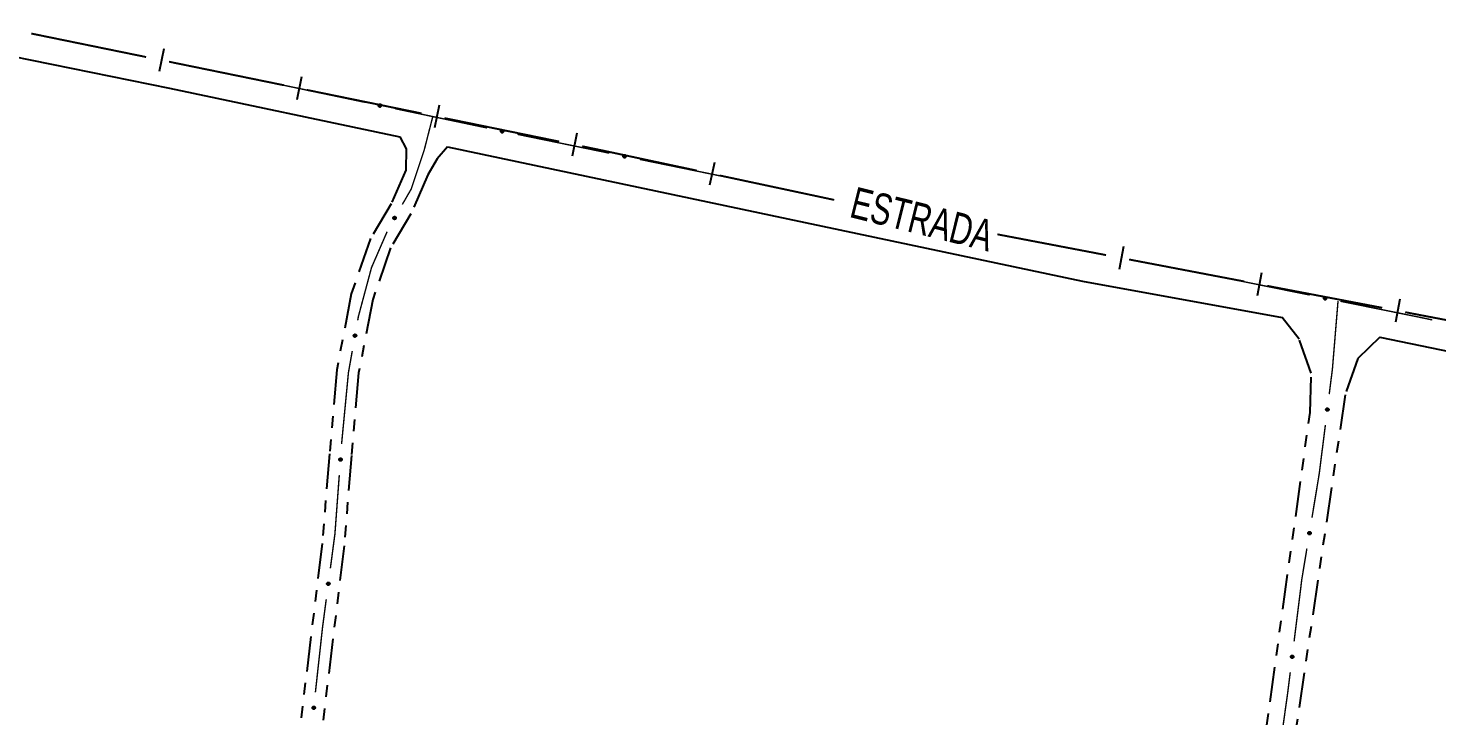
# Model space of a CAD drawing. Extents: x 209193 to 212081, y 4877574 to 4880493.
# Drawn here: x 211613.4 to 211793.8, y 4878863 to 4878951.1 of the extents above; entities that cross this region are included whole.
import ezdxf

# ---------------------------------------------------------------- set-up
doc = ezdxf.new("R2010")
doc.units = 0
doc.header["$LTSCALE"] = 1.5
doc.header["$MEASUREMENT"] = 0
doc.linetypes.add('TRACO_25', pattern=[8, 3, -1, 1, -1, 1, -1])
for name, color, linetype in [('LM-LIM-SETORES-BAIRROS', 250, 'CONTINUOUS'), ('SV-EIXO-ROD-ESTR', 7, 'CONTINUOUS'), ('SV-EIXO-RUA-N-PAV', 6, 'CONTINUOUS'), ('SV-EST-MUNIC-PAV', 20, 'CONTINUOUS'), ('SV-RUA-NAO-PAV', 7, 'CONTINUOUS'), ('SV-TXT-RUA-PAV', 7, 'CONTINUOUS')]:
    doc.layers.add(name, color=color, linetype=linetype)
doc.styles.add('ARIAL', font='ARIAL.SHX')

msp = doc.modelspace()

# ---------------------------------------------------------------- linework, layer by layer
at = {"layer": 'LM-LIM-SETORES-BAIRROS', "const_width": 0.25}
for points in [[(211628.496067, 4878947.397318), (211613.801064, 4878950.406785)], [(211646.13007, 4878943.785958), (211631.435067, 4878946.795425)], [(211663.764074, 4878940.174598), (211649.069071, 4878943.184065)], [(211681.398077, 4878936.563239), (211666.703074, 4878939.572705)], [(211686.16706, 4878935.586574), (211684.337078, 4878935.961345)], [(211686.296185, 4878935.559001), (211686.16706, 4878935.586574)], [(211699.009554, 4878932.84418), (211686.296185, 4878935.559001)], [(211716.61268, 4878929.085196), (211701.943408, 4878932.217682)], [(211737.667467, 4878924.643585), (211737.503317, 4878924.674951)], [(211751.418666, 4878922.015939), (211737.667467, 4878924.643585)], [(211769.098779, 4878918.637538), (211754.365352, 4878921.452872)], [(211786.778893, 4878915.259136), (211772.045465, 4878918.074471)], [(211804.459006, 4878911.880735), (211789.725578, 4878914.696069)]]:
    msp.add_lwpolyline(points, dxfattribs=at)
at = {"layer": 'LM-LIM-SETORES-BAIRROS'}
for points in [[(211630.756347, 4878948.465556), (211630.154454, 4878945.526556)], [(211648.39035, 4878944.854196), (211647.788457, 4878941.915196)], [(211666.024354, 4878941.242836), (211665.422461, 4878938.303836)], [(211683.658358, 4878937.631477), (211683.056464, 4878934.692476)], [(211701.278705, 4878933.893442), (211700.652208, 4878930.959588)], [(211753.664657, 4878923.113904), (211753.10159, 4878920.167218)], [(211771.34477, 4878919.735503), (211770.781703, 4878916.788817)], [(211789.024883, 4878916.357101), (211788.461816, 4878913.410416)]]:
    msp.add_lwpolyline(points, dxfattribs=at)
at = {"layer": 'SV-EIXO-ROD-ESTR', "const_width": 0.18}
for points in [[(211644.737881, 4878944.071079), (211656.481061, 4878941.601719)], [(211660.395454, 4878940.778599), (211672.138633, 4878938.309238)], [(211676.053369, 4878937.487771), (211687.808872, 4878935.077759)], [(211691.727373, 4878934.274422), (211703.482875, 4878931.864409)], [(211765.751922, 4878919.277071), (211777.512874, 4878916.893794)], [(211781.433191, 4878916.099369), (211791.233984, 4878914.113305)], [(211791.233984, 4878914.113305), (211792.086398, 4878913.940569)], [(211792.086398, 4878913.940569), (211793.192047, 4878913.705985)]]:
    msp.add_lwpolyline(points, dxfattribs=at)
at = {"layer": 'SV-EIXO-ROD-ESTR'}
for points in [[(211658.320304, 4878941.32745), (211658.360881, 4878941.354754), (211658.401338, 4878941.369923), (211658.438724, 4878941.372863), (211658.472437, 4878941.366847), (211658.506234, 4878941.356807), (211658.538076, 4878941.339167), (211658.56908, 4878941.311761), (211658.596755, 4878941.271249), (211658.609571, 4878941.228783), (211658.614414, 4878941.192285), (211658.610165, 4878941.156769), (211658.599862, 4878941.1241), (211658.580445, 4878941.091631), (211658.552364, 4878941.060483), (211658.510954, 4878941.03364), (211658.471189, 4878941.01904), (211658.434953, 4878941.017146), (211658.399275, 4878941.021644), (211658.364894, 4878941.032308), (211658.333737, 4878941.049803), (211658.302427, 4878941.078133), (211658.276474, 4878941.119355), (211658.26146, 4878941.15885), (211658.259058, 4878941.195049), (211658.264277, 4878941.230075), (211658.273935, 4878941.264096), (211658.290334, 4878941.296842), (211658.320304, 4878941.32745)], [(211673.977876, 4878938.034969), (211674.018453, 4878938.062274), (211674.058911, 4878938.077443), (211674.096296, 4878938.080383), (211674.130009, 4878938.074367), (211674.163807, 4878938.064327), (211674.195648, 4878938.046687), (211674.226652, 4878938.01928), (211674.254328, 4878937.978768), (211674.267143, 4878937.936302), (211674.271987, 4878937.899805), (211674.267737, 4878937.864289), (211674.257434, 4878937.83162), (211674.238017, 4878937.799151), (211674.209936, 4878937.768002), (211674.168526, 4878937.741159), (211674.128761, 4878937.72656), (211674.092526, 4878937.724666), (211674.056848, 4878937.729164), (211674.022466, 4878937.739827), (211673.99131, 4878937.757323), (211673.959999, 4878937.785652), (211673.934047, 4878937.826875), (211673.919033, 4878937.86637), (211673.91663, 4878937.902569), (211673.921849, 4878937.937595), (211673.931507, 4878937.971615), (211673.947906, 4878938.004361), (211673.977876, 4878938.034969)], [(211689.649477, 4878934.812784), (211689.689916, 4878934.840293), (211689.730296, 4878934.855666), (211689.767666, 4878934.858795), (211689.801409, 4878934.852949), (211689.835257, 4878934.84308), (211689.867187, 4878934.825601), (211689.898329, 4878934.798352), (211689.926209, 4878934.75798), (211689.939239, 4878934.715579), (211689.944266, 4878934.679106), (211689.940196, 4878934.64357), (211689.930058, 4878934.610849), (211689.910806, 4878934.578282), (211689.882883, 4878934.546993), (211689.841609, 4878934.519941), (211689.801918, 4878934.50514), (211689.765692, 4878934.503063), (211689.729992, 4878934.507381), (211689.695557, 4878934.517871), (211689.664313, 4878934.535209), (211689.63286, 4878934.56338), (211689.606699, 4878934.604471), (211689.591486, 4878934.643889), (211689.588901, 4878934.680076), (211689.593943, 4878934.715127), (211689.603428, 4878934.749196), (211689.619662, 4878934.782025), (211689.649477, 4878934.812784)], [(211779.354077, 4878916.633005), (211779.394453, 4878916.660606), (211779.434798, 4878916.676071), (211779.47216, 4878916.679285), (211779.505917, 4878916.673515), (211779.539787, 4878916.663724), (211779.571757, 4878916.646317), (211779.602961, 4878916.619139), (211779.630932, 4878916.57883), (211779.644059, 4878916.536459), (211779.649169, 4878916.499998), (211779.64518, 4878916.464452), (211779.635117, 4878916.431709), (211779.615938, 4878916.399098), (211779.588086, 4878916.367745), (211779.546874, 4878916.340599), (211779.507216, 4878916.325709), (211779.470996, 4878916.323549), (211779.435286, 4878916.327786), (211779.400827, 4878916.338197), (211779.369544, 4878916.355464), (211779.338026, 4878916.383564), (211779.311772, 4878916.424595), (211779.29647, 4878916.463979), (211779.293802, 4878916.50016), (211779.298765, 4878916.535222), (211779.308173, 4878916.569313), (211779.324332, 4878916.602178), (211779.354077, 4878916.633005)]]:
    msp.add_lwpolyline(points, close=True, dxfattribs=at)
for points in [[(211658.259058, 4878941.195049), (211658.610165, 4878941.156769)], [(211658.26146, 4878941.15885), (211658.599862, 4878941.1241)], [(211658.263497, 4878941.175483), (211658.601957, 4878941.140565)], [(211658.264121, 4878941.211605), (211658.610031, 4878941.172332)], [(211658.264277, 4878941.230075), (211658.614414, 4878941.192285)], [(211658.270885, 4878941.137676), (211658.585309, 4878941.107812)], [(211658.273038, 4878941.247378), (211658.607491, 4878941.213303)], [(211658.273935, 4878941.264096), (211658.609571, 4878941.228783)], [(211658.276474, 4878941.119355), (211658.580445, 4878941.091631)], [(211658.286734, 4878941.279357), (211658.598768, 4878941.25139)], [(211658.290334, 4878941.296842), (211658.596755, 4878941.271249)], [(211658.293523, 4878941.099451), (211658.56332, 4878941.076183)], [(211658.302427, 4878941.078133), (211658.552364, 4878941.060483)], [(211658.305772, 4878941.310213), (211658.579082, 4878941.290389)], [(211658.320304, 4878941.32745), (211658.56908, 4878941.311761)], [(211658.323961, 4878941.065163), (211658.523972, 4878941.048203)], [(211658.333737, 4878941.049803), (211658.510954, 4878941.03364)], [(211658.343011, 4878941.341425), (211658.546254, 4878941.326574)], [(211658.353693, 4878941.040784), (211658.484692, 4878941.027181)], [(211658.360881, 4878941.354754), (211658.538076, 4878941.339167)], [(211658.364894, 4878941.032308), (211658.471189, 4878941.01904)], [(211658.383907, 4878941.363501), (211658.513289, 4878941.348844)], [(211658.401338, 4878941.369923), (211658.506234, 4878941.356807)], [(211673.91663, 4878937.902569), (211674.267737, 4878937.864289)], [(211673.919033, 4878937.86637), (211674.257434, 4878937.83162)], [(211673.921069, 4878937.883003), (211674.259529, 4878937.848085)], [(211673.921693, 4878937.919125), (211674.267603, 4878937.879852)], [(211673.921849, 4878937.937595), (211674.271987, 4878937.899805)], [(211673.928457, 4878937.845196), (211674.242881, 4878937.815332)], [(211673.93061, 4878937.954898), (211674.265064, 4878937.920822)], [(211673.931507, 4878937.971615), (211674.267143, 4878937.936302)], [(211673.934047, 4878937.826875), (211674.238017, 4878937.799151)], [(211673.944306, 4878937.986877), (211674.256341, 4878937.95891)], [(211673.947906, 4878938.004361), (211674.254328, 4878937.978768)], [(211673.951095, 4878937.806971), (211674.220892, 4878937.783702)], [(211673.959999, 4878937.785652), (211674.209936, 4878937.768002)], [(211673.963344, 4878938.017733), (211674.236654, 4878937.997909)], [(211673.977876, 4878938.034969), (211674.226652, 4878938.01928)], [(211673.981533, 4878937.772683), (211674.181544, 4878937.755723)], [(211674.000583, 4878938.048944), (211674.203826, 4878938.034093)], [(211674.018453, 4878938.062274), (211674.195648, 4878938.046687)], [(211674.041479, 4878938.071021), (211674.170861, 4878938.056363)], [(211674.058911, 4878938.077443), (211674.163807, 4878938.064327)], [(211673.99131, 4878937.757323), (211674.168526, 4878937.741159)], [(211674.011266, 4878937.748304), (211674.142264, 4878937.734701)], [(211674.022466, 4878937.739827), (211674.128761, 4878937.72656)], [(211689.588901, 4878934.680076), (211689.940196, 4878934.64357)], [(211689.591486, 4878934.643889), (211689.930058, 4878934.610849)], [(211689.593439, 4878934.660532), (211689.93207, 4878934.627324)], [(211689.59388, 4878934.696657), (211689.939984, 4878934.659131)], [(211689.593943, 4878934.715127), (211689.944266, 4878934.679106)], [(211689.601017, 4878934.622763), (211689.915588, 4878934.594488)], [(211689.602616, 4878934.732475), (211689.937238, 4878934.700089)], [(211689.603428, 4878934.749196), (211689.939239, 4878934.715579)], [(211689.606699, 4878934.604471), (211689.910806, 4878934.578282)], [(211689.616151, 4878934.764522), (211689.928322, 4878934.738132)], [(211689.619662, 4878934.782025), (211689.926209, 4878934.75798)], [(211689.623848, 4878934.584653), (211689.893759, 4878934.562748)], [(211689.63286, 4878934.56338), (211689.882883, 4878934.546993)], [(211689.635032, 4878934.795474), (211689.908439, 4878934.777031)], [(211689.649477, 4878934.812784), (211689.898329, 4878934.798352)], [(211689.654459, 4878934.550519), (211689.854553, 4878934.53457)], [(211689.664313, 4878934.535209), (211689.841609, 4878934.519941)], [(211689.672113, 4878934.826873), (211689.875429, 4878934.813049)], [(211689.684314, 4878934.526291), (211689.81538, 4878934.51335)], [(211689.689916, 4878934.840293), (211689.867187, 4878934.825601)], [(211689.695557, 4878934.517871), (211689.801918, 4878934.50514)], [(211689.712897, 4878934.849156), (211689.842352, 4878934.835152)], [(211689.730296, 4878934.855666), (211689.835257, 4878934.84308)], [(211779.293802, 4878916.50016), (211779.64518, 4878916.464452)], [(211779.29647, 4878916.463979), (211779.635117, 4878916.431709)], [(211779.298384, 4878916.480626), (211779.637091, 4878916.448188)], [(211779.298744, 4878916.516752), (211779.644932, 4878916.480013)], [(211779.298765, 4878916.535222), (211779.649169, 4878916.499998)], [(211779.306049, 4878916.442874), (211779.620683, 4878916.415315)], [(211779.307398, 4878916.552589), (211779.642093, 4878916.520964)], [(211779.308173, 4878916.569313), (211779.644059, 4878916.536459)], [(211779.311772, 4878916.424595), (211779.615938, 4878916.399098)], [(211779.32086, 4878916.584668), (211779.633091, 4878916.558987)], [(211779.324332, 4878916.602178), (211779.630932, 4878916.57883)], [(211779.328967, 4878916.404816), (211779.598927, 4878916.383525)], [(211779.338026, 4878916.383564), (211779.588086, 4878916.367745)], [(211779.339671, 4878916.615662), (211779.613119, 4878916.597841)], [(211779.354077, 4878916.633005), (211779.602961, 4878916.619139)], [(211779.359655, 4878916.370752), (211779.559784, 4878916.355258)], [(211779.369544, 4878916.355464), (211779.546874, 4878916.340599)], [(211779.376681, 4878916.647146), (211779.580027, 4878916.633784)], [(211779.389565, 4878916.346592), (211779.52066, 4878916.333949)], [(211779.394453, 4878916.660606), (211779.571757, 4878916.646317)], [(211779.400827, 4878916.338197), (211779.507216, 4878916.325709)], [(211779.417414, 4878916.669521), (211779.5469, 4878916.655812)], [(211779.434798, 4878916.676071), (211779.539787, 4878916.663724)]]:
    msp.add_lwpolyline(points, dxfattribs=at)
at = {"layer": 'SV-EIXO-RUA-N-PAV', "const_width": 0.18}
for points in [[(211665.21503, 4878939.790333), (211664.223194, 4878935.915251)], [(211664.223194, 4878935.915251), (211664.119146, 4878935.508738)], [(211664.119146, 4878935.508738), (211662.670702, 4878931.163405)], [(211662.670702, 4878931.163405), (211662.437091, 4878930.462573)], [(211662.437091, 4878930.462573), (211661.307667, 4878928.503571)], [(211659.359867, 4878925.013035), (211657.367931, 4878920.426948)], [(211657.36544, 4878920.421214), (211655.812289, 4878914.632195)], [(211657.367931, 4878920.426948), (211657.36544, 4878920.421214)], [(211781.123914, 4878916.13962), (211780.467313, 4878908.16661)], [(211655.812289, 4878914.632195), (211655.683385, 4878914.151736)], [(211655.683385, 4878914.151736), (211655.595649, 4878913.656905)], [(211654.897321, 4878909.718334), (211654.548157, 4878907.749049)], [(211654.548157, 4878907.749049), (211654.409101, 4878906.964774)], [(211780.410315, 4878907.474488), (211779.998779, 4878904.194671)], [(211780.467313, 4878908.16661), (211780.410315, 4878907.474488)], [(211654.409101, 4878906.964774), (211653.624804, 4878898.798859)], [(211779.500783, 4878900.225792), (211778.753788, 4878894.272474)], [(211653.624804, 4878898.798859), (211653.542588, 4878897.942842)], [(211653.542588, 4878897.942842), (211653.53222, 4878897.803182)], [(211653.236092, 4878893.814159), (211652.717867, 4878886.833368)], [(211778.72826, 4878894.069019), (211777.785996, 4878888.351189)], [(211778.753788, 4878894.272474), (211778.72826, 4878894.069019)], [(211652.676075, 4878886.2704), (211652.093557, 4878881.873334)], [(211652.717867, 4878886.833368), (211652.676075, 4878886.2704)], [(211777.135592, 4878884.404421), (211776.647789, 4878881.444346)], [(211776.48552, 4878880.459664), (211775.499921, 4878872.518556)], [(211776.647789, 4878881.444346), (211776.48552, 4878880.459664)], [(211651.568233, 4878877.90798), (211651.174239, 4878874.933965)], [(211651.174239, 4878874.933965), (211651.095962, 4878874.343101)], [(211651.095962, 4878874.343101), (211650.177975, 4878865.989415)], [(211775.007247, 4878868.549013), (211774.76091, 4878866.564241)], [(211774.701522, 4878866.085739), (211773.380495, 4878856.660034)], [(211774.76091, 4878866.564241), (211774.701522, 4878866.085739)]]:
    msp.add_lwpolyline(points, dxfattribs=at)
at = {"layer": 'SV-EIXO-RUA-N-PAV'}
for points in [[(211660.475862, 4878926.840399), (211660.489217, 4878926.79335), (211660.491075, 4878926.750182), (211660.482261, 4878926.713732), (211660.466074, 4878926.683553), (211660.446036, 4878926.654544), (211660.419381, 4878926.629753), (211660.383703, 4878926.608792), (211660.3366, 4878926.595063), (211660.292253, 4878926.596067), (211660.256056, 4878926.602796), (211660.223615, 4878926.617863), (211660.19576, 4878926.6378), (211660.170925, 4878926.66634), (211660.150035, 4878926.702704), (211660.137377, 4878926.750402), (211660.135846, 4878926.792735), (211660.145297, 4878926.827767), (211660.160651, 4878926.860285), (211660.181463, 4878926.889656), (211660.207768, 4878926.91384), (211660.244419, 4878926.934807), (211660.291663, 4878926.946677), (211660.333867, 4878926.948685), (211660.369023, 4878926.939729), (211660.400697, 4878926.923892), (211660.430037, 4878926.904149), (211660.456073, 4878926.878392), (211660.475862, 4878926.840399)], [(211655.379959, 4878911.809875), (211655.408539, 4878911.770186), (211655.424986, 4878911.730231), (211655.429112, 4878911.692958), (211655.42417, 4878911.659071), (211655.415209, 4878911.624972), (211655.39859, 4878911.592586), (211655.372183, 4878911.560727), (211655.33257, 4878911.531778), (211655.290533, 4878911.517619), (211655.254208, 4878911.511619), (211655.218575, 4878911.514738), (211655.185595, 4878911.523997), (211655.152525, 4878911.542373), (211655.1205, 4878911.56945), (211655.092355, 4878911.609986), (211655.076499, 4878911.649267), (211655.073455, 4878911.685424), (211655.076817, 4878911.721227), (211655.086383, 4878911.75593), (211655.10288, 4878911.787627), (211655.1302, 4878911.819822), (211655.170577, 4878911.847071), (211655.209575, 4878911.863332), (211655.245679, 4878911.866884), (211655.280853, 4878911.86278), (211655.315164, 4878911.854208), (211655.348414, 4878911.838858), (211655.379959, 4878911.809875)], [(211779.876893, 4878902.33909), (211779.907446, 4878902.300899), (211779.925895, 4878902.261828), (211779.931903, 4878902.224812), (211779.928684, 4878902.190717), (211779.921461, 4878902.156208), (211779.906503, 4878902.123022), (211779.881743, 4878902.089867), (211779.843647, 4878902.058949), (211779.80238, 4878902.04268), (211779.766405, 4878902.034848), (211779.73066, 4878902.036159), (211779.697254, 4878902.043737), (211779.663296, 4878902.060414), (211779.629941, 4878902.085834), (211779.59978, 4878902.124894), (211779.581955, 4878902.163322), (211779.577084, 4878902.199278), (211779.578629, 4878902.235205), (211779.586425, 4878902.270348), (211779.601295, 4878902.302839), (211779.62695, 4878902.336376), (211779.665896, 4878902.365635), (211779.70402, 4878902.38385), (211779.739899, 4878902.389225), (211779.775235, 4878902.386908), (211779.809936, 4878902.380085), (211779.843921, 4878902.366437), (211779.876893, 4878902.33909)], [(211653.504571, 4878895.943807), (211653.537021, 4878895.907214), (211653.557428, 4878895.869129), (211653.565305, 4878895.832465), (211653.563818, 4878895.798252), (211653.558354, 4878895.76342), (211653.545098, 4878895.729519), (211653.522051, 4878895.695151), (211653.485572, 4878895.662341), (211653.445183, 4878895.644001), (211653.409651, 4878895.634355), (211653.373886, 4878895.633851), (211653.340138, 4878895.639726), (211653.305378, 4878895.65466), (211653.270778, 4878895.678357), (211653.238674, 4878895.715836), (211653.218925, 4878895.753311), (211653.212236, 4878895.788974), (211653.211958, 4878895.824934), (211653.217962, 4878895.860427), (211653.231166, 4878895.89363), (211653.255088, 4878895.928425), (211653.2925, 4878895.959621), (211653.329652, 4878895.979745), (211653.365211, 4878895.986933), (211653.40062, 4878895.98641), (211653.435622, 4878895.981355), (211653.470255, 4878895.969448), (211653.504571, 4878895.943807)], [(211777.592772, 4878886.501675), (211777.621832, 4878886.462336), (211777.638764, 4878886.422584), (211777.643343, 4878886.385364), (211777.638813, 4878886.351419), (211777.630267, 4878886.317213), (211777.614043, 4878886.284627), (211777.588025, 4878886.25245), (211777.548767, 4878886.223021), (211777.506905, 4878886.208353), (211777.470655, 4878886.201912), (211777.434987, 4878886.204597), (211777.401897, 4878886.213455), (211777.368606, 4878886.231428), (211777.336255, 4878886.258113), (211777.307619, 4878886.298304), (211777.291287, 4878886.33739), (211777.287803, 4878886.373507), (211777.29073, 4878886.409348), (211777.299873, 4878886.444165), (211777.315983, 4878886.47606), (211777.34291, 4878886.508584), (211777.382953, 4878886.536322), (211777.421751, 4878886.553057), (211777.457809, 4878886.557046), (211777.49303, 4878886.553371), (211777.527442, 4878886.545217), (211777.560877, 4878886.530271), (211777.592772, 4878886.501675)], [(211651.958892, 4878880.018636), (211651.989181, 4878879.980236), (211652.007361, 4878879.941039), (211652.013114, 4878879.903982), (211652.009659, 4878879.869911), (211652.002199, 4878879.835452), (211651.987013, 4878879.80237), (211651.962025, 4878879.769386), (211651.923717, 4878879.738732), (211651.882339, 4878879.722747), (211651.846311, 4878879.715163), (211651.810576, 4878879.71672), (211651.777223, 4878879.724528), (211651.743381, 4878879.741439), (211651.710202, 4878879.767088), (211651.68031, 4878879.806354), (211651.66275, 4878879.844904), (211651.658127, 4878879.880893), (211651.659919, 4878879.916809), (211651.667957, 4878879.951897), (211651.683051, 4878879.984285), (211651.708937, 4878880.017645), (211651.748083, 4878880.046635), (211651.786332, 4878880.064587), (211651.822246, 4878880.069715), (211651.857566, 4878880.067154), (211651.892219, 4878880.060092), (211651.926109, 4878880.046211), (211651.958892, 4878880.018636)], [(211775.380523, 4878870.662812), (211775.411128, 4878870.624663), (211775.429629, 4878870.585616), (211775.435687, 4878870.548608), (211775.432513, 4878870.51451), (211775.425337, 4878870.479991), (211775.410423, 4878870.446785), (211775.385707, 4878870.413596), (211775.347653, 4878870.382628), (211775.306408, 4878870.366303), (211775.270444, 4878870.358423), (211775.234697, 4878870.359686), (211775.201281, 4878870.367219), (211775.167301, 4878870.383851), (211775.133912, 4878870.409226), (211775.103698, 4878870.448245), (211775.085822, 4878870.486649), (211775.080902, 4878870.522599), (211775.082399, 4878870.558528), (211775.090148, 4878870.593681), (211775.104975, 4878870.626193), (211775.130585, 4878870.659764), (211775.169491, 4878870.689075), (211775.207591, 4878870.707341), (211775.243462, 4878870.712764), (211775.278802, 4878870.710494), (211775.313511, 4878870.703718), (211775.347515, 4878870.690116), (211775.380523, 4878870.662812)], [(211650.084626, 4878864.132179), (211650.115763, 4878864.094462), (211650.13481, 4878864.055679), (211650.141387, 4878864.01876), (211650.138691, 4878863.98462), (211650.132, 4878863.950004), (211650.117554, 4878863.916592), (211650.093306, 4878863.88306), (211650.05569, 4878863.85156), (211650.014679, 4878863.834659), (211649.978828, 4878863.826275), (211649.943068, 4878863.827035), (211649.909549, 4878863.834099), (211649.875338, 4878863.850253), (211649.841597, 4878863.875157), (211649.810838, 4878863.913748), (211649.792425, 4878863.951898), (211649.787002, 4878863.987775), (211649.787994, 4878864.023721), (211649.795249, 4878864.05898), (211649.809619, 4878864.091696), (211649.834755, 4878864.125623), (211649.873246, 4878864.155478), (211649.911086, 4878864.174277), (211649.946878, 4878864.180203), (211649.982246, 4878864.178429), (211650.017047, 4878864.17214), (211650.051238, 4878864.159016), (211650.084626, 4878864.132179)]]:
    msp.add_lwpolyline(points, close=True, dxfattribs=at)
for points in [[(211660.291663, 4878926.946677), (211660.170925, 4878926.66634)], [(211660.310813, 4878926.946301), (211660.184796, 4878926.656691)], [(211660.333867, 4878926.948685), (211660.19576, 4878926.6378)], [(211660.181463, 4878926.889656), (211660.135846, 4878926.792735)], [(211660.207768, 4878926.91384), (211660.137377, 4878926.750402)], [(211660.192998, 4878926.897671), (211660.139392, 4878926.777371)], [(211660.225404, 4878926.918364), (211660.147179, 4878926.733506)], [(211660.244419, 4878926.934807), (211660.150035, 4878926.702704)], [(211660.267448, 4878926.936651), (211660.161557, 4878926.687415)], [(211660.349045, 4878926.941585), (211660.21076, 4878926.630697)], [(211660.369023, 4878926.939729), (211660.223615, 4878926.617863)], [(211660.383188, 4878926.929776), (211660.23845, 4878926.613158)], [(211660.400697, 4878926.923892), (211660.256056, 4878926.602796)], [(211660.414424, 4878926.910192), (211660.278184, 4878926.60285)], [(211660.430037, 4878926.904149), (211660.292253, 4878926.596067)], [(211660.44057, 4878926.887243), (211660.317098, 4878926.599316)], [(211660.456073, 4878926.878392), (211660.3366, 4878926.595063)], [(211660.46399, 4878926.859565), (211660.360282, 4878926.60592)], [(211660.475862, 4878926.840399), (211660.383703, 4878926.608792)], [(211660.482095, 4878926.814476), (211660.404871, 4878926.62589)], [(211660.489217, 4878926.79335), (211660.419381, 4878926.629753)], [(211660.490382, 4878926.768747), (211660.436276, 4878926.65031)], [(211660.491075, 4878926.750182), (211660.446036, 4878926.654544)], [(211655.086383, 4878911.75593), (211655.076499, 4878911.649267)], [(211655.094499, 4878911.767394), (211655.085066, 4878911.636029)], [(211655.10288, 4878911.787627), (211655.092355, 4878911.609986)], [(211655.117921, 4878911.797886), (211655.107325, 4878911.597438)], [(211655.1302, 4878911.819822), (211655.1205, 4878911.56945)], [(211655.151224, 4878911.829398), (211655.13654, 4878911.558998)], [(211655.170577, 4878911.847071), (211655.152525, 4878911.542373)], [(211655.188711, 4878911.853239), (211655.168853, 4878911.538025)], [(211655.209575, 4878911.863332), (211655.185595, 4878911.523997)], [(211655.226264, 4878911.861825), (211655.202118, 4878911.522427)], [(211655.245679, 4878911.866884), (211655.218575, 4878911.514738)], [(211655.262388, 4878911.862349), (211655.234125, 4878911.515366)], [(211655.280853, 4878911.86278), (211655.254208, 4878911.511619)], [(211655.298426, 4878911.854574), (211655.274994, 4878911.519206)], [(211655.315164, 4878911.854208), (211655.290533, 4878911.517619)], [(211655.330824, 4878911.8419), (211655.312786, 4878911.529135)], [(211655.348414, 4878911.838858), (211655.33257, 4878911.531778)], [(211655.362269, 4878911.823853), (211655.351139, 4878911.550051)], [(211655.379959, 4878911.809875), (211655.372183, 4878911.560727)], [(211655.394648, 4878911.787624), (211655.386263, 4878911.584012)], [(211655.408539, 4878911.770186), (211655.39859, 4878911.592586)], [(211655.418013, 4878911.74745), (211655.407474, 4878911.617667)], [(211655.424986, 4878911.730231), (211655.415209, 4878911.624972)], [(211779.586425, 4878902.270348), (211779.581955, 4878902.163322)], [(211779.59395, 4878902.282208), (211779.591181, 4878902.150534)], [(211779.601295, 4878902.302839), (211779.59978, 4878902.124894)], [(211779.615798, 4878902.313847), (211779.615366, 4878902.113119)], [(211779.62695, 4878902.336376), (211779.629941, 4878902.085834)], [(211779.647463, 4878902.347005), (211779.64649, 4878902.076209)], [(211779.665896, 4878902.365635), (211779.663296, 4878902.060414)], [(211779.683694, 4878902.372714), (211779.679823, 4878902.056899)], [(211779.70402, 4878902.38385), (211779.697254, 4878902.043737)], [(211779.720764, 4878902.38319), (211779.713835, 4878902.043004)], [(211779.739899, 4878902.389225), (211779.73066, 4878902.036159)], [(211779.756815, 4878902.385543), (211779.746159, 4878902.037573)], [(211779.775235, 4878902.386908), (211779.766405, 4878902.034848)], [(211779.793201, 4878902.379602), (211779.786782, 4878902.043478)], [(211779.809936, 4878902.380085), (211779.80238, 4878902.04268)], [(211779.826199, 4878902.368585), (211779.824022, 4878902.055308)], [(211779.843921, 4878902.366437), (211779.843647, 4878902.058949)], [(211779.858518, 4878902.352153), (211779.861267, 4878902.078139)], [(211779.876893, 4878902.33909), (211779.881743, 4878902.089867)], [(211779.89269, 4878902.317611), (211779.894626, 4878902.113835)], [(211779.907446, 4878902.300899), (211779.906503, 4878902.123022)], [(211779.918059, 4878902.278672), (211779.914105, 4878902.148522)], [(211779.925895, 4878902.261828), (211779.921461, 4878902.156208)], [(211653.217962, 4878895.860427), (211653.218925, 4878895.753311)], [(211653.224877, 4878895.872653), (211653.228787, 4878895.741008)], [(211653.231166, 4878895.89363), (211653.238674, 4878895.715836)], [(211653.245092, 4878895.90536), (211653.254837, 4878895.704868)], [(211653.255088, 4878895.928425), (211653.270778, 4878895.678357)], [(211653.275035, 4878895.94008), (211653.287793, 4878895.669582)], [(211653.2925, 4878895.959621), (211653.305378, 4878895.65466)], [(211653.309916, 4878895.967593), (211653.322062, 4878895.651987)], [(211653.329652, 4878895.979745), (211653.340138, 4878895.639726)], [(211653.346408, 4878895.979935), (211653.356735, 4878895.639836)], [(211653.365211, 4878895.986933), (211653.373886, 4878895.633851)], [(211653.382293, 4878895.984112), (211653.389293, 4878895.63605)], [(211653.40062, 4878895.98641), (211653.409651, 4878895.634355)], [(211653.418933, 4878895.980024), (211653.429564, 4878895.644007)], [(211653.435622, 4878895.981355), (211653.445183, 4878895.644001)], [(211653.452447, 4878895.970695), (211653.466156, 4878895.65771)], [(211653.470255, 4878895.969448), (211653.485572, 4878895.662341)], [(211653.485558, 4878895.955922), (211653.502196, 4878895.6824)], [(211653.504571, 4878895.943807), (211653.522051, 4878895.695151)], [(211653.521437, 4878895.923157), (211653.533702, 4878895.719741)], [(211653.537021, 4878895.907214), (211653.545098, 4878895.729519)], [(211653.548748, 4878895.885554), (211653.551398, 4878895.755371)], [(211653.557428, 4878895.869129), (211653.558354, 4878895.76342)], [(211777.299873, 4878886.444165), (211777.291287, 4878886.33739)], [(211777.307849, 4878886.455727), (211777.300013, 4878886.324257)], [(211777.315983, 4878886.47606), (211777.307619, 4878886.298304)], [(211777.330899, 4878886.486501), (211777.32274, 4878886.285939)], [(211777.34291, 4878886.508584), (211777.336255, 4878886.258113)], [(211777.363817, 4878886.518416), (211777.352421, 4878886.247857)], [(211777.382953, 4878886.536322), (211777.368606, 4878886.231428)], [(211777.401011, 4878886.542711), (211777.384986, 4878886.227279)], [(211777.421751, 4878886.553057), (211777.401897, 4878886.213455)], [(211777.438457, 4878886.551752), (211777.418438, 4878886.212085)], [(211777.457809, 4878886.557046), (211777.434987, 4878886.204597)], [(211777.474572, 4878886.552715), (211777.450529, 4878886.205414)], [(211777.49303, 4878886.553371), (211777.470655, 4878886.201912)], [(211777.510702, 4878886.545378), (211777.491348, 4878886.209751)], [(211777.527442, 4878886.545217), (211777.506905, 4878886.208353)], [(211777.543251, 4878886.5331), (211777.529016, 4878886.220138)], [(211777.560877, 4878886.530271), (211777.548767, 4878886.223021)], [(211777.574913, 4878886.515436), (211777.567113, 4878886.241519)], [(211777.592772, 4878886.501675), (211777.588025, 4878886.25245)], [(211777.60773, 4878886.479603), (211777.601821, 4878886.275904)], [(211777.621832, 4878886.462336), (211777.614043, 4878886.284627)], [(211777.631582, 4878886.439717), (211777.622621, 4878886.309815)], [(211777.638764, 4878886.422584), (211777.630267, 4878886.317213)], [(211651.765929, 4878880.053591), (211651.759883, 4878879.73781)], [(211651.786332, 4878880.064587), (211651.777223, 4878879.724528)], [(211651.803071, 4878880.063811), (211651.793799, 4878879.723681)], [(211651.822246, 4878880.069715), (211651.810576, 4878879.71672)], [(211651.839137, 4878880.065916), (211651.826084, 4878879.718028)], [(211651.857566, 4878880.067154), (211651.846311, 4878879.715163)], [(211651.875481, 4878880.059724), (211651.866746, 4878879.723653)], [(211651.892219, 4878880.060092), (211651.882339, 4878879.722747)], [(211651.908403, 4878880.048481), (211651.904067, 4878879.735226)], [(211651.667957, 4878879.951897), (211651.66275, 4878879.844904)], [(211651.675564, 4878879.963705), (211651.671888, 4878879.832054)], [(211651.683051, 4878879.984285), (211651.68031, 4878879.806354)], [(211651.697629, 4878879.995193), (211651.695814, 4878879.794473)], [(211651.708937, 4878880.017645), (211651.710202, 4878879.767088)], [(211651.729522, 4878880.028132), (211651.726684, 4878879.757349)], [(211651.748083, 4878880.046635), (211651.743381, 4878879.741439)], [(211651.926109, 4878880.046211), (211651.923717, 4878879.738732)], [(211651.940607, 4878880.031826), (211651.941469, 4878879.7578)], [(211651.958892, 4878880.018636), (211651.962025, 4878879.769386)], [(211651.974541, 4878879.997049), (211651.975072, 4878879.793265)], [(211651.989181, 4878879.980236), (211651.987013, 4878879.80237)], [(211651.999641, 4878879.957936), (211651.994791, 4878879.827817)], [(211652.007361, 4878879.941039), (211652.002199, 4878879.835452)], [(211775.090148, 4878870.593681), (211775.085822, 4878870.486649)], [(211775.097657, 4878870.605552), (211775.095064, 4878870.473874)], [(211775.104975, 4878870.626193), (211775.103698, 4878870.448245)], [(211775.119463, 4878870.63722), (211775.119299, 4878870.436492)], [(211775.130585, 4878870.659764), (211775.133912, 4878870.409226)], [(211775.151083, 4878870.67042), (211775.150473, 4878870.399623)], [(211775.169491, 4878870.689075), (211775.167301, 4878870.383851)], [(211775.18728, 4878870.696178), (211775.183832, 4878870.380358)], [(211775.207591, 4878870.707341), (211775.201281, 4878870.367219)], [(211775.224336, 4878870.706703), (211775.217863, 4878870.366509)], [(211775.243462, 4878870.712764), (211775.234697, 4878870.359686)], [(211775.260384, 4878870.709104), (211775.250194, 4878870.361121)], [(211775.278802, 4878870.710494), (211775.270444, 4878870.358423)], [(211775.296777, 4878870.703213), (211775.290809, 4878870.36708)], [(211775.313511, 4878870.703718), (211775.306408, 4878870.366303)], [(211775.32979, 4878870.69224), (211775.328033, 4878870.37896)], [(211775.347515, 4878870.690116), (211775.347653, 4878870.382628)], [(211775.362131, 4878870.675851), (211775.365247, 4878870.401841)], [(211775.380523, 4878870.662812), (211775.385707, 4878870.413596)], [(211775.396349, 4878870.641355), (211775.398558, 4878870.437582)], [(211775.411128, 4878870.624663), (211775.410423, 4878870.446785)], [(211775.42177, 4878870.60245), (211775.417991, 4878870.472294)], [(211775.429629, 4878870.585616), (211775.425337, 4878870.479991)], [(211649.795249, 4878864.05898), (211649.792425, 4878863.951898)], [(211649.802591, 4878864.070955), (211649.801846, 4878863.939254)], [(211649.809619, 4878864.091696), (211649.810838, 4878863.913748)], [(211649.82395, 4878864.102926), (211649.826603, 4878863.902215)], [(211649.834755, 4878864.125623), (211649.841597, 4878863.875157)], [(211649.855102, 4878864.136567), (211649.858291, 4878863.865787)], [(211649.873246, 4878864.155478), (211649.875338, 4878863.850253)], [(211649.890934, 4878864.162829), (211649.891917, 4878863.846992)], [(211649.911086, 4878864.174277), (211649.909549, 4878863.834099)], [(211649.927838, 4878864.173874), (211649.926139, 4878863.833622)], [(211649.946878, 4878864.180203), (211649.943068, 4878863.827035)], [(211649.963849, 4878864.17678), (211649.958543, 4878863.828688)], [(211649.982246, 4878864.178429), (211649.978828, 4878863.826275)], [(211650.000321, 4878864.1714), (211649.999069, 4878863.835217)], [(211650.017047, 4878864.17214), (211650.014679, 4878863.834659)], [(211650.033485, 4878864.160892), (211650.036123, 4878863.847618)], [(211650.051238, 4878864.159016), (211650.05569, 4878863.85156)], [(211650.066053, 4878864.144958), (211650.073013, 4878863.871019)], [(211650.084626, 4878864.132179), (211650.093306, 4878863.88306)], [(211650.100752, 4878864.110945), (211650.105819, 4878863.907223)], [(211650.115763, 4878864.094462), (211650.117554, 4878863.916592)], [(211650.126716, 4878864.0724), (211650.124764, 4878863.942205)], [(211650.13481, 4878864.055679), (211650.132, 4878863.950004)]]:
    msp.add_lwpolyline(points, dxfattribs=at)
at = {"layer": 'SV-EST-MUNIC-PAV', "linetype": 'Continuous'}
for points in [[(211593.668177, 4878951.098172, 12.927889), (211631.503251, 4878943.417236, 12.927889), (211660.977608, 4878937.182335, 12.927889)], [(211667.083993, 4878935.890612, 12.927889), (211748.396864, 4878918.689978, 12.353919), (211773.977722, 4878914.020548, 12.172665)], [(211786.488121, 4878911.500836, 12.142456), (211816.42119, 4878905.280699, 12.142456)]]:
    msp.add_polyline3d(points, dxfattribs=at)
at = {"layer": 'SV-RUA-NAO-PAV', "linetype": 'TRACO_25'}
for points in [[(211660.977608, 4878937.182335, 12.917819), (211661.804062, 4878935.638002, 12.917819), (211661.75381, 4878932.908112, 12.917819), (211659.863318, 4878928.578259, 12.968167), (211657.212779, 4878924.138399, 12.998377), (211654.772008, 4878917.05865, 13.078934), (211652.911024, 4878907.329016, 12.998377), (211651.979992, 4878896.559438, 12.686217), (211651.038891, 4878885.04989, 12.575451), (211643.933139, 4878826.092172, 11.800088), (211621.048905, 4878683.117621, 10.531312)], [(211667.083993, 4878935.890612, 12.847332), (211665.781293, 4878934.368751, 12.867471), (211664.571449, 4878932.292697, 12.917819), (211662.383798, 4878927.282252, 12.968167), (211659.791428, 4878922.93983, 12.998377), (211657.512076, 4878916.328294, 13.078934), (211655.716475, 4878906.940498, 12.998377), (211654.798536, 4878896.322376, 12.686217), (211653.85355, 4878884.765308, 12.575451), (211646.734744, 4878825.699284, 11.800088), (211623.920478, 4878683.161876, 10.531312)], [(211759.283773, 4878769.656175, 10.843472), (211777.540642, 4878901.858784, 12.283431), (211777.697255, 4878906.870893, 12.394197), (211776.147577, 4878911.240693, 12.192804), (211773.977722, 4878914.020548, 12.202874)], [(211786.488121, 4878911.500836, 12.212944), (211783.67773, 4878908.780905, 12.172665), (211782.037221, 4878904.111069, 12.172665), (211768.598196, 4878812.874564, 11.427511), (211762.393852, 4878768.816255, 11.095213), (211757.319898, 4878730.8064, 10.682357)]]:
    msp.add_polyline3d(points, dxfattribs=at)

# ---------------------------------------------------------------- texts
at = {"layer": 'SV-TXT-RUA-PAV', "style": 'ARIAL', "width": 0.7}
msp.add_text('ESTRADA', height=4, rotation=346, dxfattribs=at).set_placement((211718.416948, 4878926.927266))

doc.saveas('drawing.dxf')
